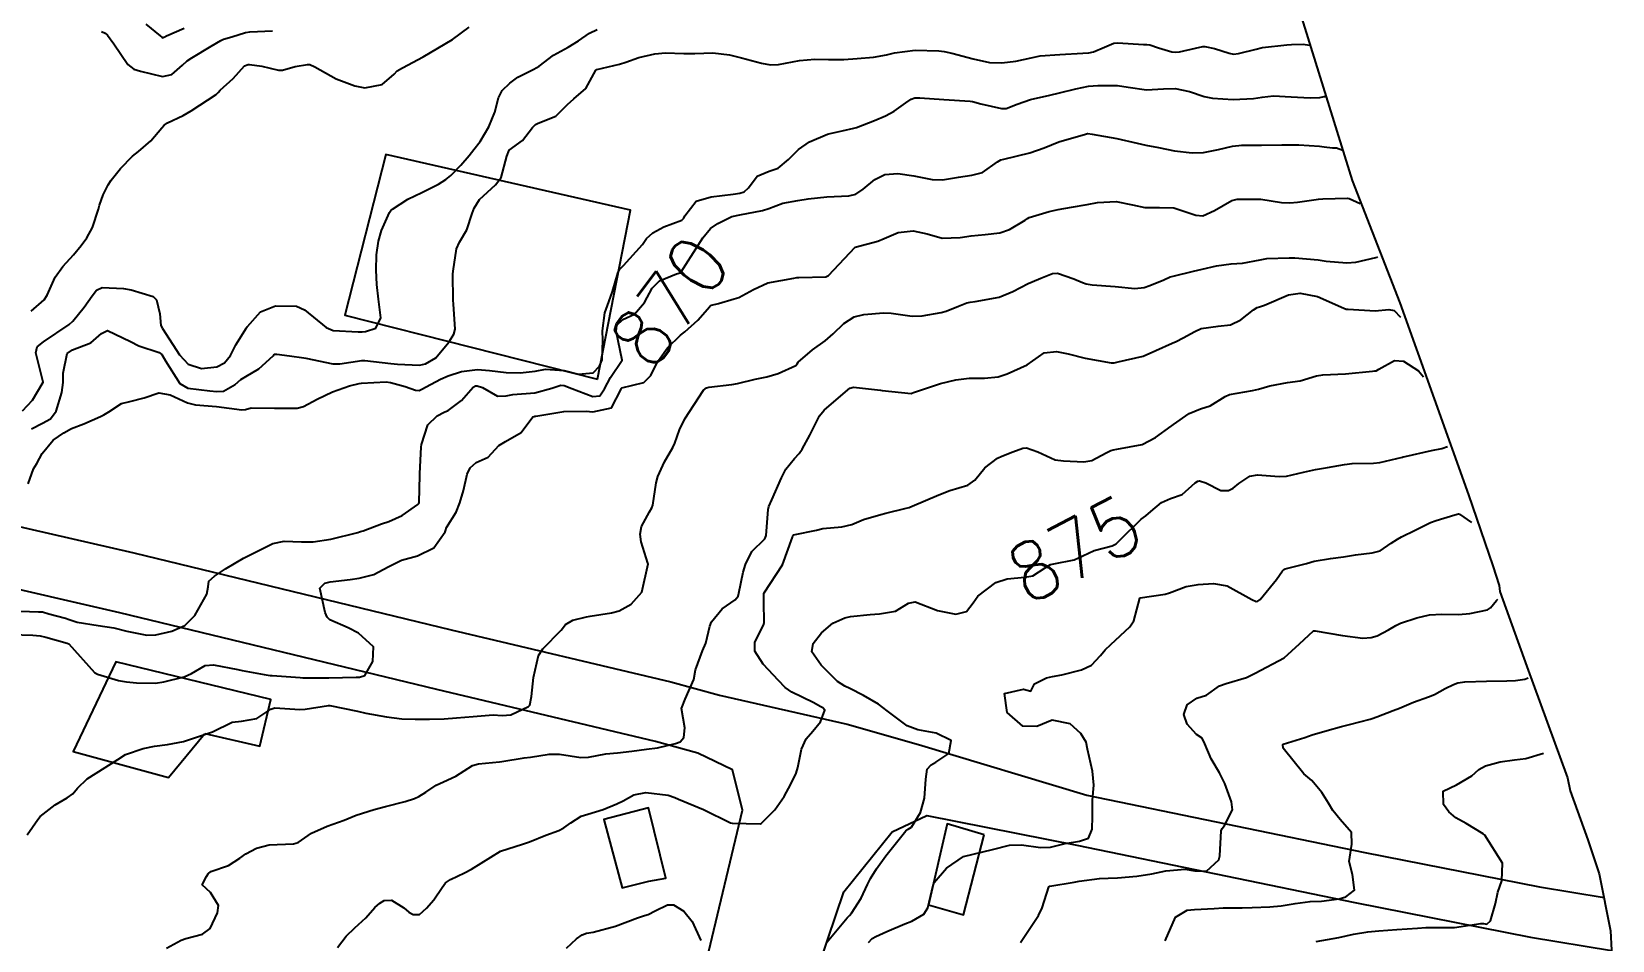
# Model space of a CAD drawing. Header units: metres. Extents: x 307586 to 320046, y 7427249 to 7434250.
# Drawn here: x 319675 to 319784.3, y 7427556.9 to 7427619.6 of the extents above; entities that cross this region are included whole.
import ezdxf
from ezdxf.enums import TextEntityAlignment as Align

# ---------------------------------------------------------------- set-up
doc = ezdxf.new("R2010")
doc.units = ezdxf.units.M
doc.header["$MEASUREMENT"] = 0
for name, color, linetype in [('Area', 45, 'Continuous'), ('Cotas', 45, 'Continuous'), ('Curvas de Nivel 1m', 11, 'Continuous'), ('Curvas de Nivel 5m', 15, 'Continuous'), ('Edificações', 30, 'Continuous'), ('Vias Secundárias', 230, 'Continuous')]:
    doc.layers.add(name, color=color, linetype=linetype)
doc.styles.add('Style-STANDARD', font='STANDARD.shx')

msp = doc.modelspace()

# ---------------------------------------------------------------- linework, layer by layer
at = {"layer": 'Area'}
msp.add_polyline3d([(319762.72, 7427620.91, 867.86), (319766.31, 7427609.35, 871.11), (319769.61, 7427600.91, 873.66), (319774.35, 7427587.65, 875.82), (319776.03, 7427582.74, 876.61), (319776.46, 7427581.38, 876.89), (319776.52, 7427580.98, 877.09), (319778.37, 7427575.8, 878.16), (319781.2, 7427568.11, 884.97), (319781.37, 7427567.21, 884.97), (319782.6, 7427563.83, 883.03), (319783.38, 7427561.48, 879.31), (319784.16, 7427557.55, 879.74), (319784.29, 7427554.88, 880.65)], dxfattribs=at)
at = {"layer": 'Curvas de Nivel 1m', "flags": 128}
for points, elevation in [([(319674.4, 7427593.45), (319675.08, 7427594.18), (319675.82, 7427595.44), (319675.32, 7427597.45), (319675.42, 7427597.88), (319675.86, 7427598.21), (319677.63, 7427599.41), (319677.88, 7427599.64), (319678.67, 7427600.62), (319679.22, 7427601.4), (319679.51, 7427601.79), (319679.9, 7427601.96), (319681.38, 7427601.9), (319681.9, 7427601.82), (319683.44, 7427601.35), (319683.67, 7427601.12), (319683.88, 7427600.15), (319683.97, 7427599.34), (319684.08, 7427599.13), (319685.26, 7427597.33), (319685.84, 7427596.68), (319686.77, 7427596.37), (319687.84, 7427596.49), (319688.36, 7427596.77), (319688.78, 7427597.28), (319689.14, 7427598), (319689.87, 7427599.18), (319689.92, 7427599.23), (319689.95, 7427599.27), (319690.84, 7427600.3), (319691.89, 7427600.71), (319693.34, 7427600.67), (319693.89, 7427600.43), (319695.39, 7427599.2), (319695.87, 7427598.99), (319697.6, 7427598.9), (319697.87, 7427598.92), (319698.1, 7427598.93), (319698.83, 7427599.16), (319699.17, 7427599.87), (319699, 7427601.16), (319698.9, 7427602.17), (319698.84, 7427603.16), (319698.87, 7427604.22), (319699.01, 7427605.16), (319699.21, 7427605.9), (319699.76, 7427607.15), (319699.85, 7427607.28), (319699.98, 7427607.38), (319701.04, 7427608.08), (319701.99, 7427608.52), (319703.16, 7427609.11), (319703.67, 7427609.43), (319704, 7427609.7), (319704.69, 7427610.41), (319705.28, 7427611.09), (319705.6, 7427611.51), (319706.03, 7427612.06), (319706.63, 7427613.07), (319707.05, 7427614.07), (319707.29, 7427615.06), (319707.55, 7427615.58), (319708.08, 7427616.09), (319708.64, 7427616.49), (319709.7, 7427617.03), (319709.96, 7427617.16), (319710.1, 7427617.26), (319711.11, 7427618.01), (319712.11, 7427618.56), (319712.82, 7427619), (319713.58, 7427619.53), (319714.12, 7427619.78)], 867), ([(319674.99, 7427600.34), (319675.89, 7427601.12), (319676.11, 7427601.44), (319676.66, 7427602.68), (319677.19, 7427603.42), (319677.93, 7427604.23), (319678.46, 7427604.88), (319678.85, 7427605.4), (319679.23, 7427606.12), (319679.65, 7427607.39), (319679.72, 7427607.65), (319679.98, 7427608.36), (319680.32, 7427609.05), (319680.53, 7427609.38), (319681.18, 7427610.2), (319682.01, 7427611.03), (319682.42, 7427611.36), (319683.26, 7427612.11), (319684.04, 7427613), (319684.19, 7427613.19), (319684.41, 7427613.34), (319685.51, 7427613.86), (319686.05, 7427614.17), (319687.79, 7427615.29), (319687.93, 7427615.43), (319688.07, 7427615.6), (319688.96, 7427616.4), (319689.75, 7427617.27), (319690, 7427617.36), (319690.09, 7427617.37), (319690.93, 7427617.26), (319692.09, 7427616.98), (319692.36, 7427616.97), (319693.25, 7427617.23), (319694.09, 7427617.38), (319694.26, 7427617.38), (319694.6, 7427617.21), (319696.08, 7427616.38), (319697.37, 7427615.89), (319698.07, 7427615.75), (319699.25, 7427615.98), (319700.09, 7427616.71), (319700.3, 7427616.93), (319700.66, 7427617.14), (319702.1, 7427617.91), (319704.11, 7427619.1), (319705.27, 7427619.94)], 866), ([(319682.92, 7427620.16), (319683.91, 7427619.34), (319684.02, 7427619.25), (319684.11, 7427619.22), (319684.2, 7427619.25), (319684.35, 7427619.34), (319685.57, 7427619.87)], 864), ([(319675.03, 7427592.21), (319675.79, 7427592.6), (319676.33, 7427592.9), (319676.73, 7427593.43), (319677.12, 7427594.72), (319677.2, 7427595.42), (319677.2, 7427596.05), (319677.49, 7427597.42), (319677.86, 7427597.66), (319679.12, 7427598.14), (319679.87, 7427598.8), (319680.27, 7427598.99), (319681.86, 7427598.23), (319682.44, 7427597.94), (319683.85, 7427597.49), (319684.02, 7427597.34), (319684.28, 7427596.91), (319685.28, 7427595.33), (319685.82, 7427595.02), (319687.35, 7427594.83), (319687.82, 7427594.79), (319688.29, 7427594.81), (319689.1, 7427595.28), (319689.5, 7427595.61), (319689.83, 7427595.83), (319690.74, 7427596.35), (319691.72, 7427597.25), (319691.78, 7427597.32), (319691.85, 7427597.37), (319691.98, 7427597.37), (319692.85, 7427597.24), (319693.85, 7427597.11), (319693.99, 7427597.08), (319695.85, 7427596.7), (319696.34, 7427596.7), (319697.85, 7427596.94), (319698.07, 7427596.94), (319699.85, 7427596.73), (319700.32, 7427596.67), (319701.85, 7427596.61), (319702.26, 7427596.7), (319702.97, 7427597.11), (319703.86, 7427598.19), (319704.21, 7427598.75), (319704.31, 7427599.1), (319704.18, 7427600.82), (319704.16, 7427601.1), (319704.14, 7427602.88), (319704.16, 7427603.1), (319704.4, 7427604.64), (319704.61, 7427605.09), (319705.1, 7427605.95), (319705.48, 7427607.08), (319705.62, 7427607.44), (319705.98, 7427608.04), (319707.1, 7427609.06), (319707.49, 7427609.57), (319707.87, 7427611.05), (319708.03, 7427611.46), (319708.95, 7427612.13), (319709.64, 7427613.03), (319709.85, 7427613.23), (319710.05, 7427613.32), (319711.27, 7427613.8), (319712.06, 7427614.61), (319712.5, 7427615), (319713.34, 7427615.72), (319714.03, 7427616.98), (319714.09, 7427617.03), (319715.66, 7427617.4), (319716.1, 7427617.53), (319717.01, 7427617.85), (319718.1, 7427618.11), (319718.85, 7427618.17), (319720.11, 7427618.14), (319720.87, 7427618.14), (319722.11, 7427618.18), (319723.27, 7427618.04), (319724.1, 7427617.84), (319725.47, 7427617.47), (319726.1, 7427617.35), (319726.65, 7427617.38), (319728.1, 7427617.65), (319729.17, 7427617.73), (319730.1, 7427617.71), (319731.17, 7427617.71), (319732.1, 7427617.78), (319733.23, 7427617.88), (319734.11, 7427618.04), (319734.67, 7427618.18), (319736.11, 7427618.35), (319737.73, 7427618.32), (319738.11, 7427618.27), (319738.63, 7427618.16), (319740.1, 7427617.76), (319741.24, 7427617.52), (319742.1, 7427617.49), (319743.07, 7427617.6), (319744.11, 7427617.83), (319744.75, 7427617.97), (319746.11, 7427618.07), (319747.68, 7427618.15), (319748.11, 7427618.18), (319748.43, 7427618.25), (319749.18, 7427618.56), (319749.83, 7427618.84), (319750.12, 7427618.87), (319751.89, 7427618.76), (319752.12, 7427618.75), (319752.31, 7427618.72), (319752.93, 7427618.52), (319753.85, 7427618.25), (319754.11, 7427618.22), (319754.37, 7427618.24), (319755.47, 7427618.49), (319755.98, 7427618.61), (319756.12, 7427618.62), (319756.78, 7427618.47), (319757.81, 7427618.16), (319758.11, 7427618.09), (319758.44, 7427618.12), (319759.68, 7427618.43), (319760.02, 7427618.52), (319760.11, 7427618.54), (319761.8, 7427618.73), (319762.12, 7427618.76), (319762.93, 7427618.78), (319763.35, 7427618.7)], 868), ([(319674.8, 7427588.4), (319675.15, 7427589.45), (319675.38, 7427589.82), (319675.76, 7427590.5), (319676.51, 7427591.43), (319677.25, 7427591.94), (319677.79, 7427592.24), (319678.63, 7427592.56), (319679.8, 7427593.06), (319680.02, 7427593.17), (319680.37, 7427593.38), (319681.24, 7427593.95), (319681.81, 7427594.1), (319682.81, 7427594.35), (319683.82, 7427594.69), (319684.6, 7427594.55), (319685.81, 7427594), (319686.36, 7427593.87), (319687.81, 7427593.75), (319689.55, 7427593.53), (319689.81, 7427593.54), (319690.2, 7427593.66), (319691.81, 7427593.63), (319693.39, 7427593.64), (319693.81, 7427593.76), (319694.76, 7427594.26), (319695.82, 7427594.77), (319697, 7427595.18), (319697.66, 7427595.34), (319697.83, 7427595.37), (319699.53, 7427595.45), (319699.83, 7427595.42), (319700.85, 7427595.13), (319701.56, 7427594.87), (319701.82, 7427594.86), (319702, 7427594.94), (319702.29, 7427595.12), (319703.29, 7427595.65), (319703.83, 7427595.88), (319704.75, 7427596.18), (319705.84, 7427596.31), (319706.67, 7427596.24), (319707.84, 7427596.1), (319708.8, 7427596.08), (319709.84, 7427596.2), (319710.54, 7427596.32), (319711.84, 7427596.24), (319712.83, 7427595.99), (319713.84, 7427596.07), (319714.28, 7427596.54), (319714.46, 7427596.97), (319714.51, 7427598.33), (319714.48, 7427598.97), (319714.65, 7427600.21), (319714.93, 7427600.97), (319715.18, 7427601.7), (319715.54, 7427602.96), (319715.67, 7427603.22), (319715.93, 7427603.49), (319717.25, 7427604.94), (319717.54, 7427605.35), (319717.96, 7427605.75), (319718.73, 7427606.15), (319719.97, 7427606.63), (319720.1, 7427606.77), (319720.18, 7427606.91), (319720.96, 7427607.93), (319721.99, 7427608.23), (319723.53, 7427608.41), (319723.99, 7427608.48), (319724.28, 7427608.57), (319724.58, 7427608.85), (319725.19, 7427609.66), (319726.01, 7427610), (319726.62, 7427610.22), (319727.35, 7427610.82), (319728.03, 7427611.51), (319728.8, 7427612.03), (319730.04, 7427612.55), (319730.23, 7427612.6), (319731.06, 7427612.78), (319731.85, 7427612.97), (319732.05, 7427613.03), (319733.3, 7427613.51), (319734.06, 7427613.82), (319734.65, 7427614.15), (319735.46, 7427614.73), (319735.82, 7427614.98), (319736.08, 7427615.07), (319736.43, 7427615.07), (319738.08, 7427614.96), (319739.9, 7427614.84), (319740.07, 7427614.81), (319740.65, 7427614.66), (319742.07, 7427614.33), (319742.38, 7427614.34), (319743.15, 7427614.63), (319744.08, 7427614.95), (319745.42, 7427615.26), (319746.08, 7427615.41), (319747.21, 7427615.7), (319748.09, 7427615.88), (319748.73, 7427615.92), (319750.09, 7427615.91), (319750.83, 7427615.8), (319752.08, 7427615.62), (319753.26, 7427615.69), (319754.08, 7427615.71), (319755.07, 7427615.5), (319756.08, 7427615.17), (319756.65, 7427615.04), (319758.08, 7427614.95), (319759.48, 7427615.03), (319760.08, 7427615.12), (319760.86, 7427615.2), (319762.08, 7427615.14), (319763.4, 7427615.06), (319764.08, 7427615.1), (319764.38, 7427615.17), (319764.48, 7427615.16)], 869), ([(319673.62, 7427578), (319675.12, 7427577.95), (319675.62, 7427577.91), (319676.02, 7427577.83), (319677.49, 7427577.41), (319677.61, 7427577.35), (319679.38, 7427575.39), (319679.58, 7427575.26), (319681.03, 7427574.82), (319681.58, 7427574.73), (319682.27, 7427574.66), (319683.58, 7427574.64), (319684.17, 7427574.74), (319685.58, 7427575.09), (319686.07, 7427575.31), (319687.03, 7427575.86), (319687.59, 7427575.92), (319689.28, 7427575.58), (319689.59, 7427575.52), (319691.1, 7427575.25), (319691.51, 7427575.17), (319691.58, 7427575.18), (319691.65, 7427575.18), (319693.58, 7427575.03), (319693.78, 7427575.02), (319695.58, 7427575.01), (319697.47, 7427575.06), (319697.58, 7427575.05), (319697.7, 7427575.05), (319698.06, 7427575.17), (319698.62, 7427576.13), (319698.65, 7427577.16), (319697.62, 7427578.1), (319696.91, 7427578.46), (319695.63, 7427579.03), (319695.45, 7427579.2), (319695.31, 7427579.53), (319694.96, 7427581.21), (319695.3, 7427581.56), (319695.66, 7427581.64), (319697.05, 7427581.8), (319697.66, 7427581.9), (319698.69, 7427582.14), (319699.68, 7427582.67), (319700.59, 7427583.14), (319701.69, 7427583.45), (319702.82, 7427583.98), (319703.61, 7427585.1), (319703.63, 7427585.17), (319703.71, 7427585.4), (319704.37, 7427586.45), (319704.62, 7427587.09), (319704.87, 7427587.96), (319705.14, 7427589.09), (319705.33, 7427589.51), (319705.76, 7427589.88), (319706.58, 7427590.26), (319707.33, 7427591.06), (319707.79, 7427591.34), (319708.87, 7427591.96), (319709.68, 7427593.03), (319709.76, 7427593.07), (319709.8, 7427593.08), (319709.87, 7427593.09), (319711.81, 7427593.4), (319713.36, 7427593.43), (319713.81, 7427593.38), (319715.11, 7427593.67), (319715.77, 7427594.96), (319715.79, 7427595), (319715.82, 7427595.03), (319717.35, 7427595.42), (319717.84, 7427595.9), (319718.18, 7427596.6), (319718.35, 7427596.92), (319718.97, 7427597.81), (319719.87, 7427598.68), (319720.17, 7427598.91), (319721.07, 7427599.71), (319721.9, 7427600.65), (319722.03, 7427600.75), (319722.51, 7427600.87), (319723.59, 7427601.18), (319723.91, 7427601.29), (319724.93, 7427601.83), (319725.92, 7427602.3), (319727.72, 7427602.61), (319727.92, 7427602.65), (319728.06, 7427602.67), (319729.92, 7427602.71), (319730.1, 7427602.79), (319731.95, 7427604.76), (319733.52, 7427605.18), (319733.96, 7427605.36), (319734.93, 7427605.77), (319735.96, 7427605.88), (319736.93, 7427605.67), (319737.96, 7427605.38), (319739.2, 7427605.43), (319739.96, 7427605.55), (319740.93, 7427605.63), (319741.96, 7427605.75), (319742.63, 7427605.97), (319743.71, 7427606.62), (319743.86, 7427606.73), (319743.97, 7427606.81), (319745.36, 7427607.22), (319745.98, 7427607.35), (319746.91, 7427607.52), (319747.98, 7427607.71), (319748.7, 7427607.85), (319749.99, 7427607.92), (319751.13, 7427607.67), (319751.98, 7427607.49), (319752.99, 7427607.5), (319753.98, 7427607.48), (319755.5, 7427606.96), (319755.98, 7427606.93), (319756.79, 7427607.28), (319757.99, 7427607.98), (319758.35, 7427608.08), (319759.99, 7427608.07), (319761.42, 7427607.84), (319761.99, 7427607.81), (319762.52, 7427607.86), (319763.99, 7427608.07), (319764.27, 7427608.09), (319765.99, 7427608.15), (319766.11, 7427608.12), (319766.85, 7427607.77)], 871), ([(319674.73, 7427564.17), (319675.46, 7427565.24), (319675.63, 7427565.44), (319676.65, 7427566.25), (319677.48, 7427566.72), (319677.88, 7427567.01), (319678.2, 7427567.4), (319678.86, 7427568.03), (319679.5, 7427568.43), (319680.98, 7427569.37), (319681.52, 7427569.71), (319682.74, 7427570.13), (319683.52, 7427570.29), (319684.43, 7427570.42), (319685.53, 7427570.61), (319687.53, 7427571.29), (319688.88, 7427571.94), (319689.54, 7427572.01), (319690.59, 7427572.21), (319691.56, 7427572.85), (319691.85, 7427572.95), (319693.56, 7427572.82), (319693.93, 7427572.85), (319695.56, 7427573.11), (319695.65, 7427573.11), (319697.56, 7427572.7), (319698.14, 7427572.58), (319699.55, 7427572.33), (319700.61, 7427572.19), (319701.55, 7427572.15), (319702.52, 7427572.15), (319703.55, 7427572.18), (319704.4, 7427572.24), (319705.56, 7427572.35), (319706.94, 7427572.45), (319707.56, 7427572.42), (319708.15, 7427572.45), (319709.37, 7427573.03), (319709.46, 7427573.13), (319709.57, 7427573.73), (319709.73, 7427575.03), (319710.07, 7427576.56), (319710.37, 7427577.02), (319711.63, 7427578.31), (319711.94, 7427578.69), (319712.44, 7427578.99), (319713.39, 7427579.23), (319713.64, 7427579.28), (319715.11, 7427579.5), (319715.64, 7427579.65), (319716.48, 7427580.11), (319717.21, 7427580.94), (319717.64, 7427582.89), (319717.63, 7427582.93), (319717.16, 7427584.4), (319717.1, 7427584.94), (319717.18, 7427585.47), (319717.73, 7427586.48), (319717.9, 7427586.75), (319717.96, 7427586.93), (319718.19, 7427588.48), (319718.31, 7427588.92), (319718.77, 7427589.92), (319719.35, 7427590.91), (319719.48, 7427591.22), (319719.8, 7427592.15), (319720.19, 7427592.9), (319720.82, 7427593.9), (319721.47, 7427594.89), (319721.67, 7427595.04), (319721.83, 7427595.09), (319723.42, 7427595.27), (319723.83, 7427595.33), (319725.05, 7427595.63), (319725.84, 7427595.81), (319726.64, 7427596.03), (319727.85, 7427596.59), (319727.95, 7427596.71), (319728.02, 7427596.81), (319729, 7427597.66), (319729.87, 7427598.29), (319730.43, 7427598.78), (319731.16, 7427599.49), (319731.89, 7427599.94), (319732.55, 7427600.1), (319733.9, 7427600.22), (319734.44, 7427600.19), (319735.89, 7427600), (319736.59, 7427600.01), (319737.9, 7427600.25), (319738.24, 7427600.34), (319739.1, 7427600.68), (319739.67, 7427600.9), (319739.91, 7427600.96), (319740.25, 7427601.01), (319741.91, 7427601.3), (319742.84, 7427601.7), (319743.92, 7427602.24), (319744.18, 7427602.36), (319744.79, 7427602.61), (319745.6, 7427602.93), (319745.93, 7427602.97), (319747.07, 7427602.58), (319747.66, 7427602.31), (319747.92, 7427602.22), (319748.33, 7427602.16), (319749.92, 7427602.03), (319751.29, 7427601.9), (319751.92, 7427601.97), (319752.33, 7427602.1), (319753.28, 7427602.51), (319753.73, 7427602.7), (319753.93, 7427602.76), (319755.33, 7427603.09), (319755.93, 7427603.23), (319756.93, 7427603.47), (319757.94, 7427603.61), (319758.73, 7427603.65), (319759.94, 7427603.89), (319760.4, 7427603.97), (319761.95, 7427604.03), (319762.34, 7427604.01), (319763.95, 7427603.87), (319764.52, 7427603.8), (319765.94, 7427603.68), (319766.57, 7427603.72), (319767.95, 7427604.04), (319768.04, 7427604.06), (319768.06, 7427604.04)], 872), ([(319684.34, 7427556.35), (319685.37, 7427556.89), (319685.68, 7427557.01), (319686.84, 7427557.3), (319687.38, 7427557.71), (319687.88, 7427558.79), (319687.94, 7427559.28), (319687.4, 7427560.19), (319686.82, 7427560.71), (319687.11, 7427561.29), (319687.23, 7427561.48), (319687.42, 7427561.63), (319688.64, 7427562.06), (319689.43, 7427562.56), (319689.84, 7427562.86), (319690.58, 7427563.25), (319691.45, 7427563.47), (319693.13, 7427563.54), (319693.45, 7427563.65), (319694.38, 7427564.28), (319695.46, 7427564.76), (319696.64, 7427565.18), (319697.47, 7427565.52), (319698.7, 7427565.93), (319699.48, 7427566.12), (319700.84, 7427566.48), (319701.49, 7427566.69), (319701.79, 7427566.81), (319702.27, 7427567.11), (319702.99, 7427567.61), (319703.5, 7427567.82), (319704.36, 7427568.23), (319705.51, 7427568.95), (319705.91, 7427569.07), (319707.36, 7427569.21), (319707.52, 7427569.23), (319709.08, 7427569.48), (319709.52, 7427569.54), (319710.8, 7427569.73), (319711.52, 7427569.73), (319712.99, 7427569.51), (319713.52, 7427569.53), (319714.73, 7427569.76), (319715.53, 7427569.84), (319716.52, 7427569.96), (319717.53, 7427570.08), (319718.28, 7427570.18), (319719.54, 7427570.47), (319719.85, 7427570.59), (319720.11, 7427570.9), (319720.19, 7427571.55), (319719.96, 7427572.9), (319720.2, 7427573.53), (319720.79, 7427574.89), (319720.91, 7427575.57), (319721.4, 7427576.88), (319721.62, 7427577.4), (319721.91, 7427578.59), (319722.02, 7427578.88), (319722.75, 7427579.77), (319723.66, 7427580.41), (319723.87, 7427580.65), (319723.92, 7427580.86), (319724.21, 7427582.32), (319724.38, 7427582.85), (319724.81, 7427583.73), (319725.7, 7427584.62), (319725.79, 7427584.84), (319725.94, 7427586.63), (319725.99, 7427586.84), (319726.2, 7427587.3), (319726.85, 7427588.82), (319727.15, 7427589.43), (319727.77, 7427590.16), (319728.08, 7427590.5), (319728.28, 7427590.81), (319728.82, 7427591.78), (319729.32, 7427592.79), (319729.49, 7427593.11), (319729.81, 7427593.5), (319731.28, 7427594.77), (319731.58, 7427595.01), (319731.83, 7427595.08), (319733.71, 7427594.87), (319733.83, 7427594.85), (319735.15, 7427594.73), (319735.83, 7427594.66), (319735.88, 7427594.67), (319735.98, 7427594.72), (319737.84, 7427595.35), (319738.92, 7427595.6), (319739.84, 7427595.71), (319740.9, 7427595.71), (319741.84, 7427595.8), (319742.47, 7427596.01), (319743.85, 7427596.62), (319745.01, 7427597.46), (319745.86, 7427597.55), (319746.67, 7427597.39), (319747.86, 7427597.09), (319749.64, 7427596.77), (319749.86, 7427596.77), (319750.14, 7427596.83), (319751.86, 7427597.23), (319752.74, 7427597.63), (319753.87, 7427598.13), (319754.13, 7427598.24), (319754.63, 7427598.49), (319755.42, 7427598.94), (319755.88, 7427599.15), (319757.05, 7427599.3), (319757.89, 7427599.4), (319758.61, 7427599.73), (319759.48, 7427600.43), (319759.74, 7427600.59), (319759.91, 7427600.64), (319760.24, 7427600.76), (319761.91, 7427601.46), (319762.72, 7427601.59), (319763.91, 7427601.34), (319765.72, 7427600.55), (319765.9, 7427600.48), (319766.02, 7427600.47), (319767.9, 7427600.37), (319768.83, 7427600.46), (319769.21, 7427600.38), (319769.65, 7427599.92)], 873), ([(319696.16, 7427556.39), (319696.77, 7427557.18), (319697.38, 7427557.75), (319698.12, 7427558.43), (319698.75, 7427559.16), (319699.09, 7427559.46), (319699.4, 7427559.63), (319699.91, 7427559.66), (319700.76, 7427559.13), (319701.1, 7427558.83), (319701.39, 7427558.66), (319701.84, 7427558.66), (319702.32, 7427559.11), (319702.82, 7427559.69), (319703.41, 7427560.54), (319703.64, 7427560.86), (319703.98, 7427561.09), (319704.96, 7427561.55), (319705.43, 7427561.81), (319707.44, 7427563.05), (319708.97, 7427563.52), (319709.45, 7427563.68), (319710.58, 7427564.14), (319711.46, 7427564.48), (319711.81, 7427564.65), (319712.3, 7427564.99), (319713.01, 7427565.45), (319713.47, 7427565.6), (319714.53, 7427565.92), (319715.48, 7427566.31), (319715.91, 7427566.53), (319716.65, 7427566.94), (319717.49, 7427567.1), (319719.03, 7427566.91), (319719.49, 7427566.75), (319719.75, 7427566.64), (319721.48, 7427565.91), (319723.33, 7427565), (319723.46, 7427564.97), (319725.39, 7427564.92), (319725.46, 7427564.95), (319726.4, 7427565.9), (319727.04, 7427566.82), (319727.5, 7427567.67), (319727.88, 7427568.44), (319728, 7427568.81), (319728.24, 7427570.09), (319728.56, 7427570.8), (319729.02, 7427571.33), (319729.55, 7427571.98), (319729.86, 7427572.79), (319729.71, 7427572.93), (319729.57, 7427573.01), (319729.06, 7427573.3), (319727.58, 7427574.03), (319727.11, 7427574.35), (319726.66, 7427574.82), (319725.6, 7427575.95), (319725.01, 7427576.85), (319725.02, 7427577.45), (319725.63, 7427578.71), (319725.67, 7427578.84), (319725.65, 7427580.26), (319725.64, 7427580.84), (319725.66, 7427580.88), (319726.94, 7427582.82), (319727.62, 7427584.73), (319727.64, 7427584.81), (319727.66, 7427584.85), (319727.7, 7427584.89), (319729.29, 7427585.21), (319729.71, 7427585.32), (319731.03, 7427585.45), (319731.72, 7427585.6), (319732.53, 7427585.94), (319733.73, 7427586.29), (319734.08, 7427586.38), (319735.48, 7427586.72), (319735.68, 7427586.77), (319735.73, 7427586.79), (319735.89, 7427586.87), (319737.74, 7427587.65), (319738.49, 7427587.94), (319739.75, 7427588.32), (319740.22, 7427588.66), (319740.91, 7427589.51), (319741.78, 7427590.18), (319742.08, 7427590.33), (319742.84, 7427590.63), (319743.54, 7427590.87), (319743.79, 7427590.9), (319744.57, 7427590.61), (319745.78, 7427590.08), (319746.36, 7427590.01), (319747.77, 7427589.93), (319748.31, 7427590.03), (319749.31, 7427590.55), (319749.62, 7427590.72), (319749.79, 7427590.77), (319750.05, 7427590.81), (319751.79, 7427591.12), (319752.71, 7427591.6), (319753.8, 7427592.39), (319753.87, 7427592.43), (319753.95, 7427592.5), (319755.04, 7427593.26), (319755.82, 7427593.59), (319756.49, 7427593.8), (319757.53, 7427594.45), (319757.83, 7427594.58), (319759.42, 7427594.85), (319759.84, 7427594.95), (319760.61, 7427595.19), (319761.84, 7427595.41), (319762.71, 7427595.53), (319763.85, 7427595.86), (319764.29, 7427595.93), (319765.85, 7427596), (319767.72, 7427596.2), (319767.85, 7427596.21), (319767.96, 7427596.22), (319768.16, 7427596.33), (319769.24, 7427596.94), (319769.86, 7427596.88), (319770.89, 7427596.22), (319771.24, 7427595.8)], 874), ([(319732.88, 7427556.74), (319733.12, 7427557), (319733.38, 7427557.16), (319734.14, 7427557.49), (319735.39, 7427558.02), (319735.88, 7427558.21), (319736.69, 7427558.7), (319736.97, 7427559.12), (319737.35, 7427560.69), (319737.37, 7427560.75), (319737.42, 7427560.87), (319738.26, 7427561.86), (319739.44, 7427562.67), (319741.45, 7427563.15), (319742.63, 7427563.45), (319743.46, 7427563.48), (319744.76, 7427563.3), (319745.45, 7427563.33), (319746.47, 7427563.57), (319747.46, 7427563.73), (319748.08, 7427563.95), (319748.34, 7427564.56), (319748.36, 7427565.44), (319748.36, 7427566.56), (319748.46, 7427567.61), (319748.35, 7427568.56), (319748.01, 7427570.09), (319747.91, 7427570.57), (319747.55, 7427571.16), (319746.81, 7427571.84), (319745.56, 7427572.1), (319744.51, 7427571.66), (319743.55, 7427571.68), (319742.45, 7427572.63), (319742.28, 7427573.94), (319743.59, 7427574.23), (319744.1, 7427574.1), (319744.34, 7427574.61), (319745.18, 7427575.02), (319745.6, 7427575.1), (319746.24, 7427575.23), (319747.6, 7427575.57), (319748.28, 7427575.89), (319748.91, 7427576.56), (319749.23, 7427576.94), (319749.62, 7427577.32), (319750.94, 7427578.53), (319751.21, 7427578.96), (319751.64, 7427580.52), (319751.66, 7427580.54), (319753.37, 7427580.8), (319753.67, 7427580.89), (319754.83, 7427581.32), (319755.67, 7427581.46), (319756.73, 7427581.53), (319757.67, 7427581.37), (319759.37, 7427580.43), (319759.66, 7427580.29), (319759.78, 7427580.3), (319759.94, 7427580.43), (319761.07, 7427581.8), (319761.5, 7427582.4), (319761.59, 7427582.5), (319761.68, 7427582.53), (319763.16, 7427582.92), (319763.69, 7427583.06), (319764.81, 7427583.26), (319765.7, 7427583.38), (319766.54, 7427583.5), (319767.7, 7427583.64), (319768.24, 7427583.79), (319769, 7427584.32), (319769.43, 7427584.6), (319769.72, 7427584.74), (319770.65, 7427585.22), (319771.73, 7427585.75), (319772.12, 7427585.88), (319773.41, 7427586.26), (319773.66, 7427586.33), (319773.73, 7427586.31), (319774.56, 7427585.75)], 876), ([(319743.37, 7427556.74), (319744.63, 7427558.6), (319744.87, 7427559.13), (319745.33, 7427560.59), (319745.42, 7427560.63), (319747.09, 7427560.91), (319747.43, 7427560.96), (319748.84, 7427561.15), (319749.43, 7427561.18), (319750.09, 7427561.2), (319751.43, 7427561.31), (319752.46, 7427561.48), (319753.43, 7427561.69), (319754.76, 7427561.8), (319755.44, 7427561.69), (319756.24, 7427561.66), (319757.1, 7427562.45), (319757.17, 7427562.73), (319757.26, 7427564.45), (319757.33, 7427564.6), (319757.48, 7427564.82), (319758.03, 7427565.9), (319757.97, 7427566.45), (319757.51, 7427567.72), (319757.14, 7427568.45), (319756.55, 7427569.43), (319756.13, 7427570.46), (319755.93, 7427570.85), (319755.55, 7427571.11), (319754.89, 7427571.82), (319754.68, 7427572.49), (319754.91, 7427573.15), (319755.58, 7427573.61), (319756.23, 7427573.82), (319757.14, 7427574.46), (319757.59, 7427574.63), (319759, 7427575.04), (319759.6, 7427575.34), (319761.61, 7427576.4), (319762.66, 7427577.35), (319763.63, 7427578.25), (319763.74, 7427578.27), (319765.63, 7427577.93), (319767.04, 7427577.75), (319767.63, 7427577.79), (319768.04, 7427577.91), (319768.81, 7427578.32), (319769.32, 7427578.63), (319769.64, 7427578.78), (319770.78, 7427579.16), (319771.65, 7427579.36), (319772.5, 7427579.42), (319773.65, 7427579.39), (319774.45, 7427579.45), (319775.66, 7427579.72), (319775.86, 7427579.84), (319776.29, 7427580.36), (319776.37, 7427580.45)], 877), ([(319753.38, 7427556.84), (319754.1, 7427558.49), (319754.91, 7427558.97), (319755.4, 7427559.02), (319756.77, 7427559.09), (319757.4, 7427559.12), (319758.7, 7427559.14), (319759.4, 7427559.16), (319760.62, 7427559.19), (319761.41, 7427559.26), (319762.37, 7427559.42), (319763.41, 7427559.56), (319764.18, 7427559.6), (319765.41, 7427559.76), (319765.87, 7427559.9), (319766.47, 7427560.34), (319766.34, 7427561.43), (319766.09, 7427562.34), (319766.28, 7427563.52), (319766.25, 7427564.34), (319765.48, 7427565.23), (319764.98, 7427565.85), (319764.67, 7427566.36), (319764.22, 7427567.09), (319763.51, 7427567.92), (319762.97, 7427568.39), (319761.54, 7427570.15), (319761.51, 7427570.4), (319761.54, 7427570.44), (319763.03, 7427570.9), (319763.55, 7427571.07), (319764.57, 7427571.38), (319765.56, 7427571.65), (319766.12, 7427571.79), (319767.56, 7427572.15), (319767.7, 7427572.2), (319768.02, 7427572.33), (319769.13, 7427572.75), (319769.57, 7427572.92), (319770.55, 7427573.33), (319771.58, 7427573.7), (319772, 7427573.87), (319772.73, 7427574.27), (319773.3, 7427574.56), (319773.6, 7427574.66), (319774.09, 7427574.74), (319775.6, 7427574.78), (319777, 7427574.81), (319777.6, 7427574.83), (319778.24, 7427574.91), (319778.47, 7427575.01)], 878), ([(319763.81, 7427556.81), (319765.38, 7427557.07), (319766.41, 7427557.32), (319767.38, 7427557.47), (319768.16, 7427557.55), (319769.39, 7427557.64), (319770.82, 7427557.72), (319771.39, 7427557.76), (319771.89, 7427557.77), (319773.39, 7427557.78), (319775.2, 7427558.05), (319775.39, 7427558.04), (319775.61, 7427558.01), (319775.87, 7427558.23), (319776.21, 7427559.42), (319776.38, 7427560.22), (319776.65, 7427561), (319776.69, 7427562.22), (319775.47, 7427564.14), (319775.36, 7427564.23), (319774.18, 7427564.95), (319773.48, 7427565.35), (319772.98, 7427565.76), (319772.61, 7427566.27), (319772.59, 7427567.18), (319773.51, 7427567.63), (319774.57, 7427568.24), (319775.07, 7427568.68), (319775.52, 7427568.93), (319776.53, 7427569.22), (319777.53, 7427569.34), (319778.3, 7427569.44), (319779.54, 7427569.8)], 879)]:
    msp.add_lwpolyline(points, dxfattribs=dict(at, elevation=elevation))
at = {"layer": 'Curvas de Nivel 5m', "flags": 128}
for points, elevation in [([(319679.86, 7427619.65), (319680.11, 7427619.54), (319680.28, 7427619.39), (319680.7, 7427618.79), (319681.67, 7427617.37), (319682.09, 7427617.06), (319682.55, 7427616.9), (319684.08, 7427616.54), (319684.73, 7427616.69), (319685.45, 7427617.33), (319685.79, 7427617.63), (319686.1, 7427617.83), (319687.44, 7427618.64), (319688.11, 7427619.03), (319688.29, 7427619.11), (319688.86, 7427619.28), (319689.82, 7427619.57), (319690.12, 7427619.62), (319691.67, 7427619.7)], 865), ([(319673.63, 7427579.63), (319675.51, 7427579.56), (319675.63, 7427579.57), (319675.77, 7427579.57), (319676.22, 7427579.43), (319677.36, 7427579.14), (319677.63, 7427579.05), (319678.17, 7427578.86), (319679.63, 7427578.62), (319680.72, 7427578.47), (319681.62, 7427578.24), (319683, 7427577.96), (319683.62, 7427577.98), (319684.72, 7427578.23), (319685.63, 7427578.63), (319686.3, 7427579.31), (319687.13, 7427580.78), (319687.24, 7427581.3), (319687.28, 7427581.68), (319687.66, 7427582.03), (319688.42, 7427582.54), (319689.68, 7427583.27), (319691.69, 7427584.28), (319692.48, 7427584.45), (319693.69, 7427584.41), (319694.5, 7427584.41), (319695.7, 7427584.58), (319697.58, 7427585.05), (319697.7, 7427585.09), (319697.76, 7427585.11), (319697.95, 7427585.17), (319699.21, 7427585.65), (319699.71, 7427585.81), (319700.63, 7427586.23), (319701.73, 7427586.98), (319701.8, 7427587.05), (319701.81, 7427587.12), (319701.87, 7427589), (319701.87, 7427589.12), (319701.96, 7427590.94), (319701.98, 7427591.12), (319702.42, 7427592.49), (319703.05, 7427593.11), (319703.55, 7427593.35), (319703.81, 7427593.48), (319704.74, 7427594.16), (319705.54, 7427595.08), (319705.72, 7427595.19), (319705.82, 7427595.19), (319706.2, 7427595.07), (319707.22, 7427594.46), (319707.82, 7427594.5), (319708.29, 7427594.57), (319709.82, 7427594.7), (319710.99, 7427595.01), (319711.61, 7427595.22), (319711.83, 7427595.21), (319712.37, 7427594.99), (319713.82, 7427594.44), (319714.31, 7427594.49), (319714.63, 7427594.97), (319715.04, 7427595.76), (319715.85, 7427596.96), (319715.43, 7427598.96), (319715.48, 7427599.37), (319715.89, 7427599.77), (319716.7, 7427600.14), (319717.38, 7427600.94), (319717.91, 7427601.92), (319718.42, 7427602.42), (319719.6, 7427602.91), (319719.85, 7427602.99), (319719.92, 7427603.05), (319721.09, 7427604.89), (319721.43, 7427605.41), (319721.96, 7427606.04), (319722.47, 7427606.38), (319723.42, 7427606.87), (319723.97, 7427607), (319725.54, 7427607.28), (319725.98, 7427607.42), (319726.95, 7427607.79), (319727.98, 7427607.98), (319728.7, 7427608.09), (319729.99, 7427608.23), (319731.51, 7427608.3), (319731.99, 7427608.42), (319732.51, 7427608.76), (319733.31, 7427609.44), (319734.01, 7427609.78), (319734.9, 7427609.85), (319736.01, 7427609.69), (319737.28, 7427609.42), (319738, 7427609.4), (319739.09, 7427609.6), (319740.01, 7427609.72), (319740.75, 7427609.92), (319741.8, 7427610.64), (319742.02, 7427610.78), (319742.22, 7427610.83), (319744.03, 7427611.27), (319745.02, 7427611.62), (319746.04, 7427612.03), (319747.88, 7427612.57), (319748.01, 7427612.6), (319748.04, 7427612.61), (319748.34, 7427612.57), (319750.04, 7427612.26), (319751.45, 7427611.94), (319752.04, 7427611.81), (319752.92, 7427611.63), (319754.03, 7427611.4), (319755.25, 7427611.27), (319756.03, 7427611.3), (319757.06, 7427611.5), (319758.04, 7427611.73), (319758.67, 7427611.81), (319760.04, 7427611.81), (319761.45, 7427611.83), (319762.04, 7427611.83), (319762.61, 7427611.82), (319764.04, 7427611.73), (319764.38, 7427611.68), (319764.95, 7427611.62), (319765.22, 7427611.61), (319765.66, 7427611.46)], 870), ([(319730.02, 7427556.78), (319731.39, 7427558.44), (319731.55, 7427558.6), (319731.7, 7427558.76), (319732.37, 7427559.79), (319732.81, 7427560.75), (319733.01, 7427561.16), (319733.43, 7427561.82), (319734.08, 7427562.73), (319735.46, 7427564.44), (319735.61, 7427564.56), (319735.84, 7427564.71), (319736.48, 7427565.71), (319736.74, 7427566.7), (319736.83, 7427568.02), (319736.94, 7427568.7), (319737.2, 7427569.01), (319737.52, 7427569.19), (319738.43, 7427569.78), (319738.6, 7427570.68), (319737.55, 7427571.19), (319736.28, 7427571.43), (319735.55, 7427571.7), (319734.17, 7427572.73), (319733.57, 7427573.2), (319732.53, 7427573.8), (319731.58, 7427574.27), (319731.25, 7427574.44), (319730.74, 7427574.77), (319729.6, 7427575.88), (319728.96, 7427576.8), (319729.04, 7427577.38), (319729.63, 7427578.12), (319730.4, 7427578.78), (319731.24, 7427579.16), (319731.64, 7427579.24), (319733, 7427579.39), (319733.64, 7427579.44), (319734.75, 7427579.62), (319735.65, 7427580.18), (319736.11, 7427580.26), (319737.65, 7427579.66), (319738.92, 7427579.4), (319739.65, 7427579.59), (319740.12, 7427580.2), (319740.44, 7427580.66), (319741.67, 7427581.59), (319742.46, 7427581.85), (319743.68, 7427581.96), (319744.24, 7427582.05), (319745.08, 7427582.61), (319745.46, 7427582.83), (319745.69, 7427582.88), (319747.1, 7427583.17), (319747.7, 7427583.43), (319748.47, 7427583.8), (319749.71, 7427584.13), (319749.99, 7427584.27), (319750.28, 7427584.54), (319751.73, 7427585.96), (319752.04, 7427586.21), (319752.39, 7427586.51), (319753.12, 7427587.13), (319753.74, 7427587.39), (319754.56, 7427587.68), (319755.46, 7427588.48), (319755.64, 7427588.6), (319755.75, 7427588.62), (319756.2, 7427588.47), (319757.23, 7427587.94), (319757.75, 7427587.96), (319758.07, 7427588.12), (319758.48, 7427588.44), (319759.24, 7427588.95), (319759.76, 7427589.04), (319761.26, 7427588.91), (319761.76, 7427588.93), (319762.95, 7427589.21), (319763.77, 7427589.41), (319764.59, 7427589.55), (319765.77, 7427589.74), (319766.31, 7427589.81), (319767.78, 7427589.84), (319768.22, 7427589.88), (319769.78, 7427590.25), (319769.83, 7427590.27), (319769.96, 7427590.31), (319771.79, 7427590.72), (319772.5, 7427590.84), (319772.89, 7427590.98)], 875), ([(319712.01, 7427556.35), (319712.68, 7427556.99), (319713.09, 7427557.27), (319713.38, 7427557.37), (319713.84, 7427557.44), (319715.38, 7427557.86), (319716.9, 7427558.44), (319717.39, 7427558.6), (319717.64, 7427558.68), (319718.14, 7427558.92), (319718.98, 7427559.34), (319719.4, 7427559.34), (319720.11, 7427558.9), (319720.68, 7427558.18), (319721.28, 7427556.88)], 875)]:
    msp.add_lwpolyline(points, dxfattribs=dict(at, elevation=elevation))
at = {"layer": 'Edificações'}
for points in [[(319714.15, 7427595.65), (319716.42, 7427607.3), (319699.51, 7427611.16), (319696.68, 7427600.06), (319714.15, 7427595.65)], [(319687, 7427571.18), (319690.81, 7427570.3), (319691.56, 7427573.52), (319680.86, 7427576.11), (319677.89, 7427569.93), (319684.5, 7427568.13), (319687, 7427571.18)], [(319717.68, 7427560.96), (319718.86, 7427561.18), (319717.66, 7427566.03), (319714.59, 7427565.23), (319715.84, 7427560.5), (319717.68, 7427560.96)], [(319740.88, 7427564.17), (319738.32, 7427564.94), (319737.03, 7427559.34), (319739.45, 7427558.64), (319740.88, 7427564.17)]]:
    msp.add_lwpolyline(points, dxfattribs=at)
at = {"layer": 'Vias Secundárias'}
for points in [[(319533.46, 7427626.48), (319532.68, 7427616.48), (319565.4, 7427609.25), (319593.33, 7427603.41), (319627.65, 7427596.78), (319653.07, 7427590.31), (319682.1, 7427583.64), (319704.03, 7427578.33), (319719.21, 7427574.73), (319722.57, 7427573.81), (319731.39, 7427571.82), (319736.33, 7427570.4), (319747.97, 7427566.91), (319767.19, 7427562.96), (319779.25, 7427560.57), (319783.73, 7427559.84)], [(319533.46, 7427626.48), (319532.68, 7427616.48), (319565.4, 7427609.25), (319593.33, 7427603.41), (319627.65, 7427596.78), (319653.07, 7427590.31), (319682.1, 7427583.64), (319704.03, 7427578.33), (319719.21, 7427574.73), (319722.57, 7427573.81), (319731.39, 7427571.82), (319736.33, 7427570.4), (319747.97, 7427566.91), (319767.19, 7427562.96), (319779.25, 7427560.57), (319783.73, 7427559.84)], [(319655.76, 7427249.95), (319664.04, 7427288.97), (319673.28, 7427334.57), (319684.76, 7427382.7), (319698.02, 7427436.22), (319707.52, 7427482.09), (319716.76, 7427534.93), (319724.16, 7427565.88), (319723.47, 7427568.66), (319721.08, 7427569.82), (319718.16, 7427570.62), (319703.04, 7427574.21), (319681.13, 7427579.51), (319652.07, 7427586.19), (319626.72, 7427592.64), (319592.49, 7427599.25), (319564.43, 7427605.12), (319532.19, 7427613.43), (319526.72, 7427613.53)], [(319655.76, 7427249.95), (319664.04, 7427288.97), (319673.28, 7427334.57), (319684.76, 7427382.7), (319698.02, 7427436.22), (319707.52, 7427482.09), (319716.76, 7427534.93), (319724.16, 7427565.88), (319723.47, 7427568.66), (319721.08, 7427569.82), (319718.16, 7427570.62), (319703.04, 7427574.21), (319681.13, 7427579.51), (319652.07, 7427586.19), (319626.72, 7427592.64), (319592.49, 7427599.25), (319564.43, 7427605.12), (319532.19, 7427613.43), (319526.72, 7427613.53)], [(319659.36, 7427249.95), (319667.47, 7427288.19), (319677.18, 7427333.99), (319690.01, 7427381.54), (319702.52, 7427435.36), (319712.55, 7427481.33), (319722.21, 7427533.74), (319731.16, 7427560.24), (319734.51, 7427564.37), (319736.91, 7427565.5), (319747.28, 7427563.46), (319766.49, 7427559.5), (319778.63, 7427557.11), (319784.23, 7427556.19)], [(319659.36, 7427249.95), (319667.47, 7427288.19), (319677.18, 7427333.99), (319690.01, 7427381.54), (319702.52, 7427435.36), (319712.55, 7427481.33), (319722.21, 7427533.74), (319731.16, 7427560.24), (319734.51, 7427564.37), (319736.91, 7427565.5), (319747.28, 7427563.46), (319766.49, 7427559.5), (319778.63, 7427557.11), (319784.23, 7427556.19)]]:
    msp.add_lwpolyline(points, dxfattribs=at)

# ---------------------------------------------------------------- texts
at = {"layer": 'Cotas', "style": 'Style-STANDARD'}
for s, rotation, p in [('870', 53.0772, (319719.14, 7427601.03, 870)), ('875', 27.3676, (319747.13, 7427583.92, 875))]:
    msp.add_text(s, height=4, rotation=rotation, dxfattribs=at).set_placement(p, align=Align.MIDDLE_CENTER)

doc.saveas('drawing.dxf')
